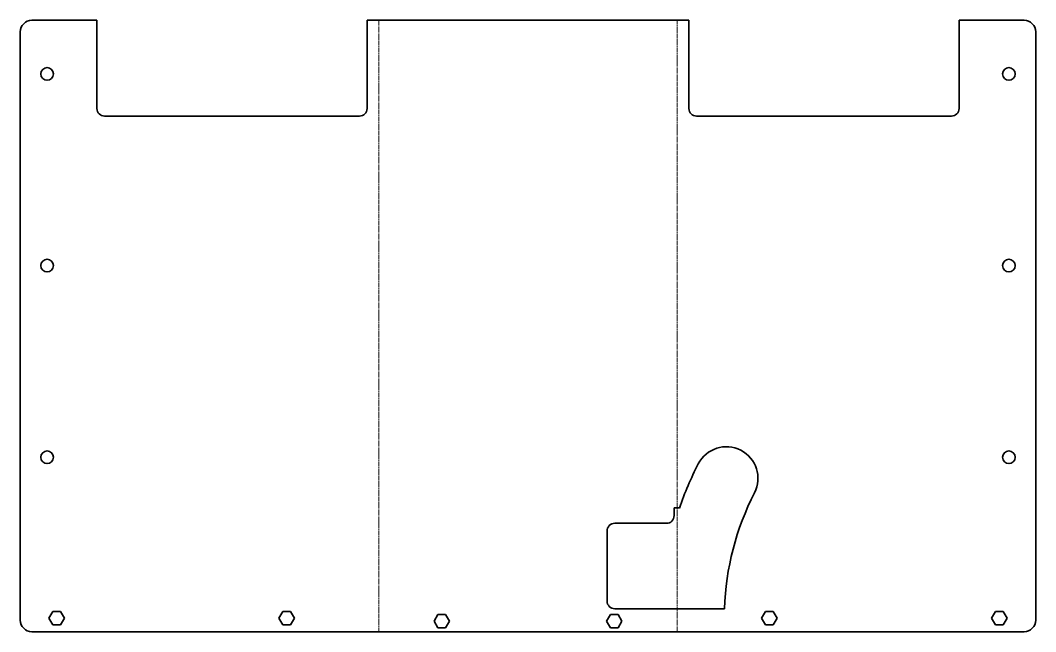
# Model space of a CAD drawing. Header units: inches. Extents: x 0 to 530, y 0 to 319.
import ezdxf

# ---------------------------------------------------------------- set-up
doc = ezdxf.new("R2010")
doc.units = ezdxf.units.IN
doc.header["$MEASUREMENT"] = 0
doc.linetypes.add('Chain', pattern=[13.68, 9.12, -1.14, 2.28, -1.14])
doc.layers.add('SIMUMAK Bend Centerline (ISO)', color=7, linetype='Chain', lineweight=9)
doc.layers.add('SIMUMAK Visible (ISO)', color=7, linetype='Continuous', lineweight=35)

# ---------------------------------------------------------------- blocks, each defined once
blk = doc.blocks.new('CD-IND-31-PAPE-01_Sheet_2_CD-IND-31-PAPE-01 (desplegada)')
at = {"layer": 'SIMUMAK Bend Centerline (ISO)', "ltscale": 0.263158}
for p, q in [((-77.82, 159.5), (-77.82, -159.5)), ((77.82, -159.5), (77.82, 159.5))]:
    blk.add_line(p, q, dxfattribs=at)
at = {"layer": 'SIMUMAK Visible (ISO)'}
for p, q in [((-258.88, 159.5), (-224.88, 159.5)), ((-224.88, 113.5), (-224.88, 159.5)), ((-83.95, 159.5), (83.95, 159.5)), ((-83.95, 159.5), (-83.95, 113.5)), ((83.95, 113.5), (83.95, 159.5)), ((258.88, 159.5), (224.88, 159.5)), ((224.88, 159.5), (224.88, 113.5)), ((-264.88, 153.5), (-264.88, -153.5)), ((264.88, -153.5), (264.88, 153.5)), ((-87.95, 109.5), (-220.88, 109.5)), ((220.88, 109.5), (87.95, 109.5)), ((76.25, -94.96), (79.02, -94.96)), ((76.25, -94.96), (76.25, -98.96)), ((72.25, -102.96), (45.25, -102.96)), ((41.25, -143.5), (41.25, -106.96)), ((102.47, -147.5), (45.25, -147.5)), ((-249.92, -152.5), (-247.9, -149)), ((-247.9, -156), (-249.92, -152.5)), ((-247.9, -149), (-243.86, -149)), ((-243.86, -149), (-241.84, -152.5)), ((-241.84, -152.5), (-243.86, -156)), ((-129.92, -152.5), (-127.9, -149)), ((-127.9, -156), (-129.92, -152.5)), ((-127.9, -149), (-123.86, -149)), ((-123.86, -149), (-121.84, -152.5)), ((-121.84, -152.5), (-123.86, -156)), ((-49.04, -154), (-47.02, -150.5)), ((-47.02, -150.5), (-42.98, -150.5)), ((-42.98, -150.5), (-40.96, -154)), ((40.96, -154), (42.98, -150.5)), ((42.98, -150.5), (47.02, -150.5)), ((47.02, -150.5), (49.04, -154)), ((121.84, -152.5), (123.86, -149)), ((123.86, -156), (121.84, -152.5)), ((123.86, -149), (127.9, -149)), ((127.9, -149), (129.92, -152.5)), ((129.92, -152.5), (127.9, -156)), ((241.84, -152.5), (243.86, -149)), ((243.86, -156), (241.84, -152.5)), ((243.86, -149), (247.9, -149)), ((247.9, -149), (249.92, -152.5)), ((249.92, -152.5), (247.9, -156)), ((-243.86, -156), (-247.9, -156)), ((-123.86, -156), (-127.9, -156)), ((-47.02, -157.5), (-49.04, -154)), ((-42.98, -157.5), (-47.02, -157.5)), ((-40.96, -154), (-42.98, -157.5)), ((42.98, -157.5), (40.96, -154)), ((47.02, -157.5), (42.98, -157.5)), ((49.04, -154), (47.02, -157.5)), ((127.9, -156), (123.86, -156)), ((247.9, -156), (243.86, -156)), ((-258.88, -159.5), (258.88, -159.5))]:
    blk.add_line(p, q, dxfattribs=at)
for centre in [(-250.88, 131.5), (250.88, 131.5), (-250.88, 31.5), (250.88, 31.5), (-250.88, -68.5), (250.88, -68.5)]:
    blk.add_circle(centre, 3.3, dxfattribs=at)
at = {"layer": 'SIMUMAK Visible (ISO)', "extrusion": (0, 0, -1)}
for centre, radius, start, end in [((258.88, 153.5), 6, 0, 90), ((-258.88, 153.5), 6, 90, 180), ((-103.5, -79.5), 16.5, 27.1454, 207.1454), ((-245.88, -152.5), 176.5, 19.025, 27.1454), ((-72.25, -98.96), 4, 180, 270), ((258.88, -153.5), 6, 270, 0), ((-258.88, -153.5), 6, 180, 270)]:
    blk.add_arc(centre, radius, start, end, dxfattribs=at)
at = {"layer": 'SIMUMAK Visible (ISO)'}
for centre, radius, start, end in [((-220.88, 113.5), 4, 180, 270), ((-87.95, 113.5), 4, 270, 360), ((87.95, 113.5), 4, 180, 270), ((220.88, 113.5), 4, 270, 0), ((245.88, -152.5), 143.5, 152.8546, 178.0032), ((45.25, -106.96), 4, 90, 180), ((45.25, -143.5), 4, 180, 270)]:
    blk.add_arc(centre, radius, start, end, dxfattribs=at)

msp = doc.modelspace()

# ---------------------------------------------------------------- block references
msp.add_blockref('CD-IND-31-PAPE-01_Sheet_2_CD-IND-31-PAPE-01 (desplegada)', (264.88, 159.5))

doc.saveas('drawing.dxf')
